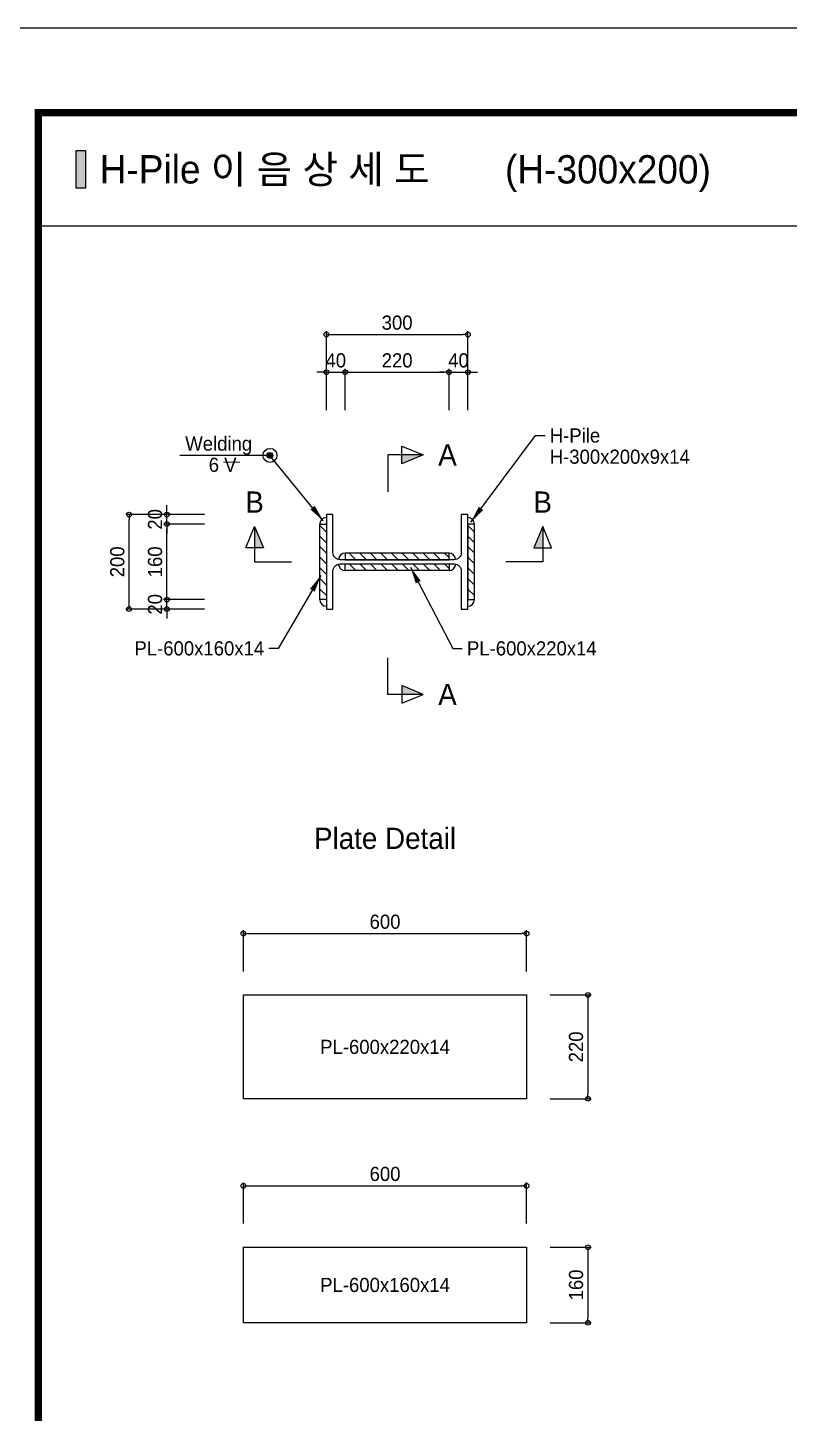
# Model space of a CAD drawing. Header units: millimetres. Extents: x 1073475 to 2890243, y -1340830 to -367733.
# Drawn here: x 2714039 to 2715653, y -370669 to -367733 of the extents above; entities that cross this region are included whole.
import ezdxf
from ezdxf.enums import TextEntityAlignment as Align

# ---------------------------------------------------------------- set-up
doc = ezdxf.new("R2010")
doc.units = ezdxf.units.MM
doc.header["$LTSCALE"] = 50
doc.header["$PDMODE"] = 3
doc.header["$PDSIZE"] = 100
doc.layers.get('Defpoints').update_dxf_attribs({"color": 151})
for name, color, linetype in [('11', 11, 'Continuous'), ('C-DIM', 7, 'Continuous'), ('C-li', 41, 'Continuous'), ('C-PILE', 3, 'Continuous'), ('C-PLATE', 135, 'Continuous'), ('C-PLATE-1', 2, 'Continuous'), ('C-TT', 9, 'Continuous'), ('C-WELDING', 41, 'Continuous'), ('C-단면', 7, 'Continuous'), ('TEX', 3, 'Continuous'), ('TEXT', 3, 'Continuous'), ('TITLE-2', 3, 'Continuous')]:
    doc.layers.add(name, color=color, linetype=linetype)
doc.styles.add('RXHG', font='arial.ttf')
doc.styles.add('돋움', font='')
doc.styles.get('돋움').set_extended_font_data('Dotum')
doc.dimstyles.new('SAM-LE-LE-상', dxfattribs={"dimscale": 0.1, "dimtxt": 300, "dimasz": 360, "dimexe": 70, "dimexo": 0, "dimgap": 100, "dimtad": 1, "dimdec": 0, "dimzin": 0, "dimdsep": 46, "dimlunit": 6, "dimtxsty": '돋움', "dimblk": 'NONE', "dimcen": 100, "dimclrd": 8, "dimclre": 8, "dimclrt": 256, "dimadec": 0, "dimazin": 0, "dimtfac": 1, "dimtdec": 0, "dimtix": 1, "dimtmove": 2, "dimatfit": 3, "dimfxl": 70, "dimtolj": 1, "dimtzin": 0, "dimlwd": -1, "dimlwe": -1, "dimarcsym": 0})
doc.dimstyles.new('SAM-상', dxfattribs={"dimscale": 0.1, "dimtxt": 300, "dimasz": 100, "dimexe": 70, "dimexo": 0, "dimgap": 100, "dimtad": 1, "dimdec": 0, "dimzin": 0, "dimdsep": 46, "dimlunit": 6, "dimtxsty": '돋움', "dimblk": 'ORIGIN', "dimcen": 100, "dimclrd": 8, "dimclre": 8, "dimclrt": 1, "dimadec": 0, "dimazin": 0, "dimtfac": 1, "dimtdec": 0, "dimtix": 1, "dimtmove": 2, "dimatfit": 3, "dimfxl": 70, "dimtolj": 1, "dimtzin": 0, "dimlwd": -1, "dimlwe": -1, "dimarcsym": 0})

# ---------------------------------------------------------------- blocks, each defined once
blk = doc.blocks.new('dbox')
at = {"layer": '11'}
for p, q in [((4288, 57600), (81088, 57600)), ((4288, 1800), (4288, 57600))]:
    blk.add_line(p, q, dxfattribs=at)
at = {"layer": '11', "const_width": 150}
blk.add_lwpolyline([(81088, 1800), (4288, 1800), (4288, 57600), (81088, 57600)], close=True, dxfattribs=at)
at = {"layer": 'TEXT', "color": 7}
blk.add_line((0, 59400), (84100, 59400), dxfattribs=at)
at = {"layer": 'TEX', "color": 6, "linetype": 'Continuous', "style": 'RXHG', "width": 1}
for tag, p in [('일자', (76628, 15972)), ('축척', (76628, 13925)), ('설계번호', (76684, 12170))]:
    blk.add_attdef(tag, p, '', height=300, dxfattribs=at)
at = {"layer": 'TEX', "color": 7, "linetype": 'Continuous', "style": 'RXHG', "width": 1}
blk.add_attdef('파일명', (81840, 4453), '', height=300, rotation=90, dxfattribs=at)
at = {"layer": 'TEX', "linetype": 'Continuous', "style": 'RXHG', "width": 1}
for tag, p in [('도면명-1', (77799, 3389)), ('도면명-2', (77799, 2662))]:
    blk.add_attdef(tag, text='', height=400, dxfattribs=at).set_placement(p, align=Align.CENTER)
blk = doc.blocks.new('_Origin')
at = {"color": 0, "linetype": 'ByBlock', "lineweight": -2}
blk.add_line((0, 0), (-1, 0), dxfattribs=at)
blk.add_circle((0, 0), 0.5, dxfattribs=at)
blk = doc.blocks.new('*D334')
at = {"layer": 'C-DIM', "color": 8, "transparency": 16777216}
for p, q in [((2714334, -368934.8), (2714334, -368924.8)), ((2714414, -368944.8), (2714327, -368944.8)), ((2714414, -368964.8), (2714327, -368964.8)), ((2714334, -368964.8), (2714334, -368944.8)), ((2714334, -368974.8), (2714334, -368984.8))]:
    blk.add_line(p, q, dxfattribs=at)
at = {"layer": 'Defpoints', "color": 0, "transparency": 16777216}
for p in [(2714334, -368944.8), (2714414, -368944.8), (2714414, -368964.8)]:
    blk.add_point(p, dxfattribs=at)
at = {"layer": 'C-DIM', "color": 8, "transparency": 16777216, "xscale": 10, "yscale": 10, "zscale": 10}
for p, rotation in [((2714334, -368944.8), 270), ((2714334, -368964.8), 90)]:
    blk.add_blockref('_Origin', p, dxfattribs=dict(at, rotation=rotation))
at = {"layer": 'C-DIM', "color": 1, "transparency": 16777216, "insert": (2714309, -368954.8), "char_height": 30, "attachment_point": 5, "rotation": 90, "style": '돋움'}
blk.add_mtext('\\A1;20', dxfattribs=at)
blk = doc.blocks.new('*D335')
at = {"layer": 'C-DIM', "color": 8, "transparency": 16777216}
for p, q in [((2714414, -368784.8), (2714327, -368784.8)), ((2714334, -368934.8), (2714334, -368794.8)), ((2714414, -368944.8), (2714327, -368944.8))]:
    blk.add_line(p, q, dxfattribs=at)
at = {"layer": 'Defpoints', "color": 0, "transparency": 16777216}
for p in [(2714334, -368784.8), (2714414, -368784.8), (2714414, -368944.8)]:
    blk.add_point(p, dxfattribs=at)
at = {"layer": 'C-DIM', "color": 8, "transparency": 16777216, "xscale": 10, "yscale": 10, "zscale": 10}
for p, rotation in [((2714334, -368784.8), 90), ((2714334, -368944.8), 270)]:
    blk.add_blockref('_Origin', p, dxfattribs=dict(at, rotation=rotation))
at = {"layer": 'C-DIM', "color": 1, "transparency": 16777216, "insert": (2714309, -368864.8), "char_height": 30, "attachment_point": 5, "rotation": 90, "style": '돋움'}
blk.add_mtext('\\A1;160', dxfattribs=at)
blk = doc.blocks.new('*D336')
at = {"layer": 'C-DIM', "color": 8, "transparency": 16777216}
for p, q in [((2714414, -368764.8), (2714327, -368764.8)), ((2714334, -368754.8), (2714334, -368744.8)), ((2714334, -368784.8), (2714334, -368764.8)), ((2714414, -368784.8), (2714327, -368784.8)), ((2714334, -368794.8), (2714334, -368804.8))]:
    blk.add_line(p, q, dxfattribs=at)
at = {"layer": 'Defpoints', "color": 0, "transparency": 16777216}
for p in [(2714334, -368764.8), (2714414, -368764.8), (2714414, -368784.8)]:
    blk.add_point(p, dxfattribs=at)
at = {"layer": 'C-DIM', "color": 8, "transparency": 16777216, "xscale": 10, "yscale": 10, "zscale": 10}
for p, rotation in [((2714334, -368764.8), 270), ((2714334, -368784.8), 90)]:
    blk.add_blockref('_Origin', p, dxfattribs=dict(at, rotation=rotation))
at = {"layer": 'C-DIM', "color": 1, "transparency": 16777216, "insert": (2714309, -368774.8), "char_height": 30, "attachment_point": 5, "rotation": 90, "style": '돋움'}
blk.add_mtext('\\A1;20', dxfattribs=at)
blk = doc.blocks.new('*D337')
at = {"layer": 'C-DIM', "color": 8, "transparency": 16777216}
for p, q in [((2714334, -368764.8), (2714247, -368764.8)), ((2714254, -368954.8), (2714254, -368774.8)), ((2714334, -368964.8), (2714247, -368964.8))]:
    blk.add_line(p, q, dxfattribs=at)
at = {"layer": 'Defpoints', "color": 0, "transparency": 16777216}
for p in [(2714254, -368764.8), (2714334, -368764.8), (2714334, -368964.8)]:
    blk.add_point(p, dxfattribs=at)
at = {"layer": 'C-DIM', "color": 8, "transparency": 16777216, "xscale": 10, "yscale": 10, "zscale": 10}
for p, rotation in [((2714254, -368764.8), 90), ((2714254, -368964.8), 270)]:
    blk.add_blockref('_Origin', p, dxfattribs=dict(at, rotation=rotation))
at = {"layer": 'C-DIM', "color": 1, "transparency": 16777216, "insert": (2714229, -368864.8), "char_height": 30, "attachment_point": 5, "rotation": 90, "style": '돋움'}
blk.add_mtext('\\A1;200', dxfattribs=at)
blk = doc.blocks.new('*D338')
at = {"layer": 'C-DIM', "color": 8, "transparency": 16777216}
for p, q in [((2714711.9, -368543.1), (2714711.9, -368456.1)), ((2714721.9, -368463.1), (2714921.9, -368463.1)), ((2714931.9, -368543.1), (2714931.9, -368456.1))]:
    blk.add_line(p, q, dxfattribs=at)
at = {"layer": 'Defpoints', "color": 0, "transparency": 16777216}
for p in [(2714931.9, -368463.1), (2714711.9, -368543.1), (2714931.9, -368543.1)]:
    blk.add_point(p, dxfattribs=at)
at = {"layer": 'C-DIM', "color": 8, "transparency": 16777216, "xscale": 10, "yscale": 10, "zscale": 10, "rotation": 180}
blk.add_blockref('_Origin', (2714711.9, -368463.1), dxfattribs=at)
at = {"layer": 'C-DIM', "color": 8, "transparency": 16777216, "xscale": 10, "yscale": 10, "zscale": 10}
blk.add_blockref('_Origin', (2714931.9, -368463.1), dxfattribs=at)
at = {"layer": 'C-DIM', "color": 1, "transparency": 16777216, "insert": (2714821.9, -368438.1), "char_height": 30, "attachment_point": 5, "style": '돋움'}
blk.add_mtext('\\A1;220', dxfattribs=at)
blk = doc.blocks.new('*D339')
at = {"layer": 'C-DIM', "color": 8, "transparency": 16777216}
for p, q in [((2714661.9, -368463.1), (2714651.9, -368463.1)), ((2714671.9, -368543.1), (2714671.9, -368456.1)), ((2714671.9, -368463.1), (2714711.9, -368463.1)), ((2714711.9, -368543.1), (2714711.9, -368456.1)), ((2714721.9, -368463.1), (2714731.9, -368463.1))]:
    blk.add_line(p, q, dxfattribs=at)
at = {"layer": 'Defpoints', "color": 0, "transparency": 16777216}
for p in [(2714711.9, -368463.1), (2714671.9, -368543.1), (2714711.9, -368543.1)]:
    blk.add_point(p, dxfattribs=at)
at = {"layer": 'C-DIM', "color": 8, "transparency": 16777216, "xscale": 10, "yscale": 10, "zscale": 10}
blk.add_blockref('_Origin', (2714671.9, -368463.1), dxfattribs=at)
at = {"layer": 'C-DIM', "color": 8, "transparency": 16777216, "xscale": 10, "yscale": 10, "zscale": 10, "rotation": 180}
blk.add_blockref('_Origin', (2714711.9, -368463.1), dxfattribs=at)
at = {"layer": 'C-DIM', "color": 1, "transparency": 16777216, "insert": (2714691.9, -368438.1), "char_height": 30, "attachment_point": 5, "style": '돋움'}
blk.add_mtext('\\A1;40', dxfattribs=at)
blk = doc.blocks.new('*D340')
at = {"layer": 'C-DIM', "color": 8, "transparency": 16777216}
for p, q in [((2714921.9, -368463.1), (2714911.9, -368463.1)), ((2714931.9, -368543.1), (2714931.9, -368456.1)), ((2714931.9, -368463.1), (2714971.9, -368463.1)), ((2714971.9, -368543.1), (2714971.9, -368456.1)), ((2714981.9, -368463.1), (2714991.9, -368463.1))]:
    blk.add_line(p, q, dxfattribs=at)
at = {"layer": 'Defpoints', "color": 0, "transparency": 16777216}
for p in [(2714971.9, -368463.1), (2714931.9, -368543.1), (2714971.9, -368543.1)]:
    blk.add_point(p, dxfattribs=at)
at = {"layer": 'C-DIM', "color": 8, "transparency": 16777216, "xscale": 10, "yscale": 10, "zscale": 10}
blk.add_blockref('_Origin', (2714931.9, -368463.1), dxfattribs=at)
at = {"layer": 'C-DIM', "color": 8, "transparency": 16777216, "xscale": 10, "yscale": 10, "zscale": 10, "rotation": 180}
blk.add_blockref('_Origin', (2714971.9, -368463.1), dxfattribs=at)
at = {"layer": 'C-DIM', "color": 1, "transparency": 16777216, "insert": (2714951.9, -368438.1), "char_height": 30, "attachment_point": 5, "style": '돋움'}
blk.add_mtext('\\A1;40', dxfattribs=at)
blk = doc.blocks.new('*D341')
at = {"layer": 'C-DIM', "color": 8, "transparency": 16777216}
for p, q in [((2714671.9, -368463.1), (2714671.9, -368376.1)), ((2714681.9, -368383.1), (2714961.9, -368383.1)), ((2714971.9, -368463.1), (2714971.9, -368376.1))]:
    blk.add_line(p, q, dxfattribs=at)
at = {"layer": 'Defpoints', "color": 0, "transparency": 16777216}
for p in [(2714971.9, -368383.1), (2714671.9, -368463.1), (2714971.9, -368463.1)]:
    blk.add_point(p, dxfattribs=at)
at = {"layer": 'C-DIM', "color": 8, "transparency": 16777216, "xscale": 10, "yscale": 10, "zscale": 10, "rotation": 180}
blk.add_blockref('_Origin', (2714671.9, -368383.1), dxfattribs=at)
at = {"layer": 'C-DIM', "color": 8, "transparency": 16777216, "xscale": 10, "yscale": 10, "zscale": 10}
blk.add_blockref('_Origin', (2714971.9, -368383.1), dxfattribs=at)
at = {"layer": 'C-DIM', "color": 1, "transparency": 16777216, "insert": (2714821.9, -368358.1), "char_height": 30, "attachment_point": 5, "style": '돋움'}
blk.add_mtext('\\A1;300', dxfattribs=at)
blk = doc.blocks.new('_None')
blk = doc.blocks.new('*D342')
at = {"layer": 'C-DIM', "color": 8, "transparency": 16777216}
for p, q in [((2714496.3, -369732.5), (2714496.3, -369645.5)), ((2715096.3, -369732.5), (2715096.3, -369645.5)), ((2714506.3, -369652.5), (2715086.3, -369652.5))]:
    blk.add_line(p, q, dxfattribs=at)
at = {"layer": 'Defpoints', "color": 0, "transparency": 16777216}
for p in [(2715096.3, -369652.5), (2714496.3, -369732.5), (2715096.3, -369732.5)]:
    blk.add_point(p, dxfattribs=at)
at = {"layer": 'C-DIM', "color": 8, "transparency": 16777216, "xscale": 10, "yscale": 10, "zscale": 10, "rotation": 180}
blk.add_blockref('_Origin', (2714496.3, -369652.5), dxfattribs=at)
at = {"layer": 'C-DIM', "color": 8, "transparency": 16777216, "xscale": 10, "yscale": 10, "zscale": 10}
blk.add_blockref('_Origin', (2715096.3, -369652.5), dxfattribs=at)
at = {"layer": 'C-DIM', "color": 1, "transparency": 16777216, "insert": (2714796.3, -369627.5), "char_height": 30, "attachment_point": 5, "style": '돋움'}
blk.add_mtext('\\A1;600', dxfattribs=at)
blk = doc.blocks.new('*D343')
at = {"layer": 'C-DIM', "color": 8, "transparency": 16777216}
for p, q in [((2715146.3, -369782.5), (2715233.3, -369782.5)), ((2715226.3, -369792.5), (2715226.3, -369992.5)), ((2715146.3, -370002.5), (2715233.3, -370002.5))]:
    blk.add_line(p, q, dxfattribs=at)
at = {"layer": 'Defpoints', "color": 0, "transparency": 16777216}
for p in [(2715146.3, -369782.5), (2715146.3, -370002.5), (2715226.3, -370002.5)]:
    blk.add_point(p, dxfattribs=at)
at = {"layer": 'C-DIM', "color": 8, "transparency": 16777216, "xscale": 10, "yscale": 10, "zscale": 10}
for p, rotation in [((2715226.3, -369782.5), 90), ((2715226.3, -370002.5), 270)]:
    blk.add_blockref('_Origin', p, dxfattribs=dict(at, rotation=rotation))
at = {"layer": 'C-DIM', "color": 1, "transparency": 16777216, "insert": (2715201.2, -369892.5), "char_height": 30, "attachment_point": 5, "rotation": 90, "style": '돋움'}
blk.add_mtext('\\A1;220', dxfattribs=at)
blk = doc.blocks.new('*D344')
at = {"layer": 'C-DIM', "color": 8, "transparency": 16777216}
for p, q in [((2714496.3, -370266.9), (2714496.3, -370179.9)), ((2714506.3, -370186.9), (2715086.3, -370186.9)), ((2715096.3, -370266.9), (2715096.3, -370179.9))]:
    blk.add_line(p, q, dxfattribs=at)
at = {"layer": 'Defpoints', "color": 0, "transparency": 16777216}
for p in [(2715096.3, -370186.9), (2714496.3, -370266.9), (2715096.3, -370266.9)]:
    blk.add_point(p, dxfattribs=at)
at = {"layer": 'C-DIM', "color": 8, "transparency": 16777216, "xscale": 10, "yscale": 10, "zscale": 10, "rotation": 180}
blk.add_blockref('_Origin', (2714496.3, -370186.9), dxfattribs=at)
at = {"layer": 'C-DIM', "color": 8, "transparency": 16777216, "xscale": 10, "yscale": 10, "zscale": 10}
blk.add_blockref('_Origin', (2715096.3, -370186.9), dxfattribs=at)
at = {"layer": 'C-DIM', "color": 1, "transparency": 16777216, "insert": (2714796.3, -370161.9), "char_height": 30, "attachment_point": 5, "style": '돋움'}
blk.add_mtext('\\A1;600', dxfattribs=at)
blk = doc.blocks.new('*D345')
at = {"layer": 'C-DIM', "color": 8, "transparency": 16777216}
for p, q in [((2715146.3, -370316.9), (2715233.3, -370316.9)), ((2715226.3, -370326.9), (2715226.3, -370466.9)), ((2715146.3, -370476.9), (2715233.3, -370476.9))]:
    blk.add_line(p, q, dxfattribs=at)
at = {"layer": 'Defpoints', "color": 0, "transparency": 16777216}
for p in [(2715146.3, -370316.9), (2715146.3, -370476.9), (2715226.3, -370476.9)]:
    blk.add_point(p, dxfattribs=at)
at = {"layer": 'C-DIM', "color": 8, "transparency": 16777216, "xscale": 10, "yscale": 10, "zscale": 10}
for p, rotation in [((2715226.3, -370316.9), 90), ((2715226.3, -370476.9), 270)]:
    blk.add_blockref('_Origin', p, dxfattribs=dict(at, rotation=rotation))
at = {"layer": 'C-DIM', "color": 1, "transparency": 16777216, "insert": (2715201.2, -370396.9), "char_height": 30, "attachment_point": 5, "rotation": 90, "style": '돋움'}
blk.add_mtext('\\A1;160', dxfattribs=at)

msp = doc.modelspace()

# ---------------------------------------------------------------- hatches: boundary and pattern name
at = {"layer": 'C-DIM'}
h = msp.add_hatch(color=1, dxfattribs=at)
edge = h.paths.add_edge_path()
edge.add_arc((2714552.4, -368639.2), 6.17, 0, 360)
at = {"layer": 'C-PLATE'}
h = msp.add_hatch(dxfattribs=at)
h.set_pattern_fill('ANSI31', color=256, scale=5, angle=90, style=0)
h.set_pattern_definition([(135, (2714657.853, -368944.846), (-11.2253, -11.2253), [])])
h.paths.add_polyline_path([(2714657.9, -368944.8), (2714657.9, -368784.8), (2714671.9, -368784.8), (2714671.9, -368944.8)])
h = msp.add_hatch(dxfattribs=at)
h.set_pattern_fill('ANSI31', color=256, scale=5, angle=90, style=0)
h.set_pattern_definition([(135, (2714971.853, -368944.846), (-11.2253, -11.2253), [])])
h.paths.add_polyline_path([(2714985.9, -368944.8), (2714985.9, -368784.8), (2714971.9, -368784.8), (2714971.9, -368944.8)])
h = msp.add_hatch(dxfattribs=at)
h.set_pattern_fill('ANSI31', color=256, scale=5, angle=90, style=0)
h.set_pattern_definition([(135, (2714711.853, -368860.346), (-11.2253, -11.2253), [])])
h.paths.add_polyline_path([(2714711.9, -368846.3), (2714711.9, -368860.3), (2714931.9, -368860.3), (2714931.9, -368846.3)])
h = msp.add_hatch(dxfattribs=at)
h.set_pattern_fill('ANSI31', color=256, scale=5, angle=90, style=0)
h.set_pattern_definition([(135, (2714711.853, -368883.346), (-11.2253, -11.2253), [])])
h.paths.add_polyline_path([(2714711.9, -368883.3), (2714711.9, -368869.3), (2714931.9, -368869.3), (2714931.9, -368883.3)])
at = {"layer": 'C-단면'}
for points in [[(2714877.2, -368638.2), (2714832, -368638.2), (2714832, -368656.8)], [(2714519.8, -368789.6), (2714519.8, -368834.8), (2714538.5, -368834.8)], [(2715130.4, -368789.6), (2715130.4, -368834.8), (2715111.8, -368834.8)], [(2714877.2, -369145.8), (2714832, -369145.8), (2714832, -369127.1)]]:
    msp.add_hatch(color=256, dxfattribs=at).paths.add_polyline_path(points)
at = {"layer": 'TITLE-2'}
msp.add_hatch(color=2, dxfattribs=at).paths.add_polyline_path([(2714141.6, -368073.1), (2714161.6, -368073.1), (2714161.6, -367993.1), (2714141.6, -367993.1)])

# ---------------------------------------------------------------- linework, layer by layer
at = {"layer": 'C-DIM', "color": 1, "const_width": 2}
msp.add_lwpolyline([(2714453.6, -368653.4), (2714488.9, -368653.4)], dxfattribs=at)
at = {"layer": 'C-DIM', "color": 1}
for radius in [14.8, 6.17]:
    msp.add_circle((2714552.4, -368639.2), radius, dxfattribs=at)
at = {"layer": 'C-li'}
msp.add_line((2714061.6, -368153.1), (2721100.3, -368153.1), dxfattribs=at)
at = {"layer": 'C-PILE'}
msp.add_lwpolyline([(2714971.9, -368764.8), (2714957.9, -368764.8), (2714957.9, -368845.3, -0.414214), (2714942.9, -368860.3), (2714700.9, -368860.3, -0.414214), (2714685.9, -368845.3), (2714685.9, -368764.8), (2714671.9, -368764.8), (2714671.9, -368964.8), (2714685.9, -368964.8), (2714685.9, -368884.3, -0.414214), (2714700.9, -368869.3), (2714942.9, -368869.3, -0.414214), (2714957.9, -368884.3), (2714957.9, -368964.8), (2714971.9, -368964.8)], format="xyb", close=True, dxfattribs=at)
at = {"layer": 'C-PLATE'}
for points in [[(2714657.9, -368944.8), (2714657.9, -368784.8), (2714671.9, -368784.8), (2714671.9, -368944.8)], [(2714985.9, -368944.8), (2714985.9, -368784.8), (2714971.9, -368784.8), (2714971.9, -368944.8)], [(2714711.9, -368846.3), (2714711.9, -368860.3), (2714931.9, -368860.3), (2714931.9, -368846.3)], [(2714711.9, -368883.3), (2714711.9, -368869.3), (2714931.9, -368869.3), (2714931.9, -368883.3)]]:
    msp.add_lwpolyline(points, close=True, dxfattribs=at)
at = {"layer": 'C-PLATE-1'}
for points in [[(2715096.3, -369782.5), (2715096.3, -370002.5), (2714496.3, -370002.5), (2714496.3, -369782.5)], [(2715096.3, -370316.9), (2715096.3, -370476.9), (2714496.3, -370476.9), (2714496.3, -370316.9)]]:
    msp.add_lwpolyline(points, close=True, dxfattribs=at)
at = {"layer": 'C-WELDING'}
for centre, start, end in [((2714671.9, -368784.8), 90, 180), ((2714971.9, -368784.8), 0, 90), ((2714711.9, -368860.3), 90, 178.7623), ((2714931.9, -368860.3), 1.2377, 90), ((2714711.9, -368869.3), 181.2377, 270), ((2714931.9, -368869.3), 270, 358.7623), ((2714671.9, -368944.8), 180, 270), ((2714971.9, -368944.8), 270, 0)]:
    msp.add_arc(centre, 14, start, end, dxfattribs=at)
at = {"layer": 'C-단면'}
for points in [[(2714877.2, -368638.2), (2714802, -368638.2), (2714802, -368716.1)], [(2714519.8, -368789.6), (2714519.8, -368864.8), (2714597.7, -368864.8)], [(2715130.4, -368789.6), (2715130.4, -368864.8), (2715052.5, -368864.8)], [(2714877.2, -369145.8), (2714802, -369145.8), (2714802, -369067.9)]]:
    msp.add_lwpolyline(points, dxfattribs=at)
for points in [[(2714877.2, -368638.2), (2714832, -368656.8), (2714832, -368619.5)], [(2714519.8, -368789.6), (2714538.5, -368834.8), (2714501.2, -368834.8)], [(2715130.4, -368789.6), (2715111.8, -368834.8), (2715149.1, -368834.8)], [(2714877.2, -369145.8), (2714832, -369127.1), (2714832, -369164.4)]]:
    msp.add_lwpolyline(points, close=True, dxfattribs=at)
at = {"layer": 'TITLE-2', "color": 2}
msp.add_lwpolyline([(2714141.6, -368073.1), (2714141.6, -367993.1), (2714161.6, -367993.1), (2714161.6, -368073.1)], close=True, dxfattribs=at)

# ---------------------------------------------------------------- block references
at = {"xscale": 0.1, "yscale": 0.1, "zscale": 0.1}
msp.add_blockref('dbox', (2713632.7, -373673.1), dxfattribs=at)

# ---------------------------------------------------------------- texts
at = {"layer": 'C-DIM', "color": 1, "style": '돋움'}
for s, p in [('H-Pile', (2715145.4, -368597)), ('Welding', (2714372.9, -368614.2)), ('H-300x200x9x14', (2715145.4, -368642)), ('PL-600x220x14', (2714969.9, -369048.1))]:
    msp.add_text(s, height=30, dxfattribs=at).set_placement(p, align=Align.MIDDLE_LEFT)
msp.add_text('6 V', height=30, dxfattribs=at).set_placement((2714452.1, -368659.2), align=Align.MIDDLE_CENTER)
msp.add_text('PL-600x160x14', height=30, dxfattribs=at).set_placement((2714540.1, -369048.1), align=Align.MIDDLE_RIGHT)
at = {"layer": 'C-DIM', "style": '돋움'}
for s, p in [('PL-600x220x14', (2714796.3, -369892.5)), ('PL-600x160x14', (2714796.3, -370396.9))]:
    msp.add_text(s, height=30, dxfattribs=at).set_placement(p, align=Align.MIDDLE)
at = {"layer": 'C-TT', "style": '돋움'}
msp.add_text('Plate Detail', height=45, dxfattribs=at).set_placement((2714796.3, -369449.7), align=Align.MIDDLE)
at = {"layer": 'C-단면', "style": '돋움'}
for s, p in [('A', (2714928.6, -368638.2)), ('B', (2714519.8, -368738.2)), ('B', (2715130.4, -368738.2)), ('A', (2714928.6, -369145.8))]:
    msp.add_text(s, height=45, dxfattribs=at).set_placement(p, align=Align.MIDDLE)
at = {"layer": 'TITLE-2', "style": '돋움'}
for s, p in [('H-Pile 이 음 상 세 도', (2714191.6, -368033.1)), ('(H-300x200)', (2715050.6, -368033.1))]:
    msp.add_text(s, height=60, dxfattribs=at).set_placement(p, align=Align.MIDDLE_LEFT)

# ---------------------------------------------------------------- dimensions: what is measured, and where the dimension line sits
at = {"layer": 'C-DIM'}
for base, p1, p2, angle, picture, middle in [((2714971.9, -368383.1), (2714671.9, -368463.1), (2714971.9, -368463.1), 180, '*D341', (2714821.9, -368358.1)), ((2714711.9, -368463.1), (2714671.9, -368543.1), (2714711.9, -368543.1), 180, '*D339', (2714691.9, -368438.1)), ((2714931.9, -368463.1), (2714711.9, -368543.1), (2714931.9, -368543.1), 180, '*D338', (2714821.9, -368438.1)), ((2714971.9, -368463.1), (2714931.9, -368543.1), (2714971.9, -368543.1), 180, '*D340', (2714951.9, -368438.1)), ((2714254, -368764.8), (2714334, -368964.8), (2714334, -368764.8), 90, '*D337', (2714229, -368864.8)), ((2714334, -368764.8), (2714414, -368784.8), (2714414, -368764.8), 90, '*D336', (2714309, -368774.8)), ((2714334, -368784.8), (2714414, -368944.8), (2714414, -368784.8), 90, '*D335', (2714309, -368864.8)), ((2714334, -368944.8), (2714414, -368964.8), (2714414, -368944.8), 90, '*D334', (2714309, -368954.8)), ((2715226.3, -370002.5), (2715146.3, -369782.5), (2715146.3, -370002.5), 90, '*D343', (2715201.2, -369892.5)), ((2715226.3, -370476.9), (2715146.3, -370316.9), (2715146.3, -370476.9), 90, '*D345', (2715201.2, -370396.9))]:
    dim = msp.add_linear_dim(base=base, p1=p1, p2=p2, angle=angle, dimstyle='SAM-상', dxfattribs=at)
    dim.commit()
    dim.dimension.update_dxf_attribs({"geometry": picture, "text_midpoint": middle})
for base, p1, p2, picture, middle in [((2715096.3, -369652.5), (2714496.3, -369732.5), (2715096.3, -369732.5), '*D342', (2714796.3, -369627.5)), ((2715096.3, -370186.9), (2714496.3, -370266.9), (2715096.3, -370266.9), '*D344', (2714796.3, -370161.9))]:
    dim = msp.add_linear_dim(base=base, p1=p1, p2=p2, dimstyle='SAM-상', dxfattribs=at)
    dim.commit()
    dim.dimension.update_dxf_attribs({"geometry": picture, "text_midpoint": middle})

# ---------------------------------------------------------------- leaders
for points in [[(2714978.1, -368780.5), (2715115.4, -368597), (2715135.4, -368597)], [(2714665.4, -368777.9), (2714552.4, -368639.2), (2714361.2, -368639.2)], [(2714850.1, -368876), (2714939.9, -369048.1), (2714959.9, -369048.1)], [(2714660.3, -368894), (2714570.1, -369048.1), (2714550.1, -369048.1)]]:
    msp.add_leader(points, dimstyle='SAM-LE-LE-상', dxfattribs=at)

doc.saveas('drawing.dxf')
